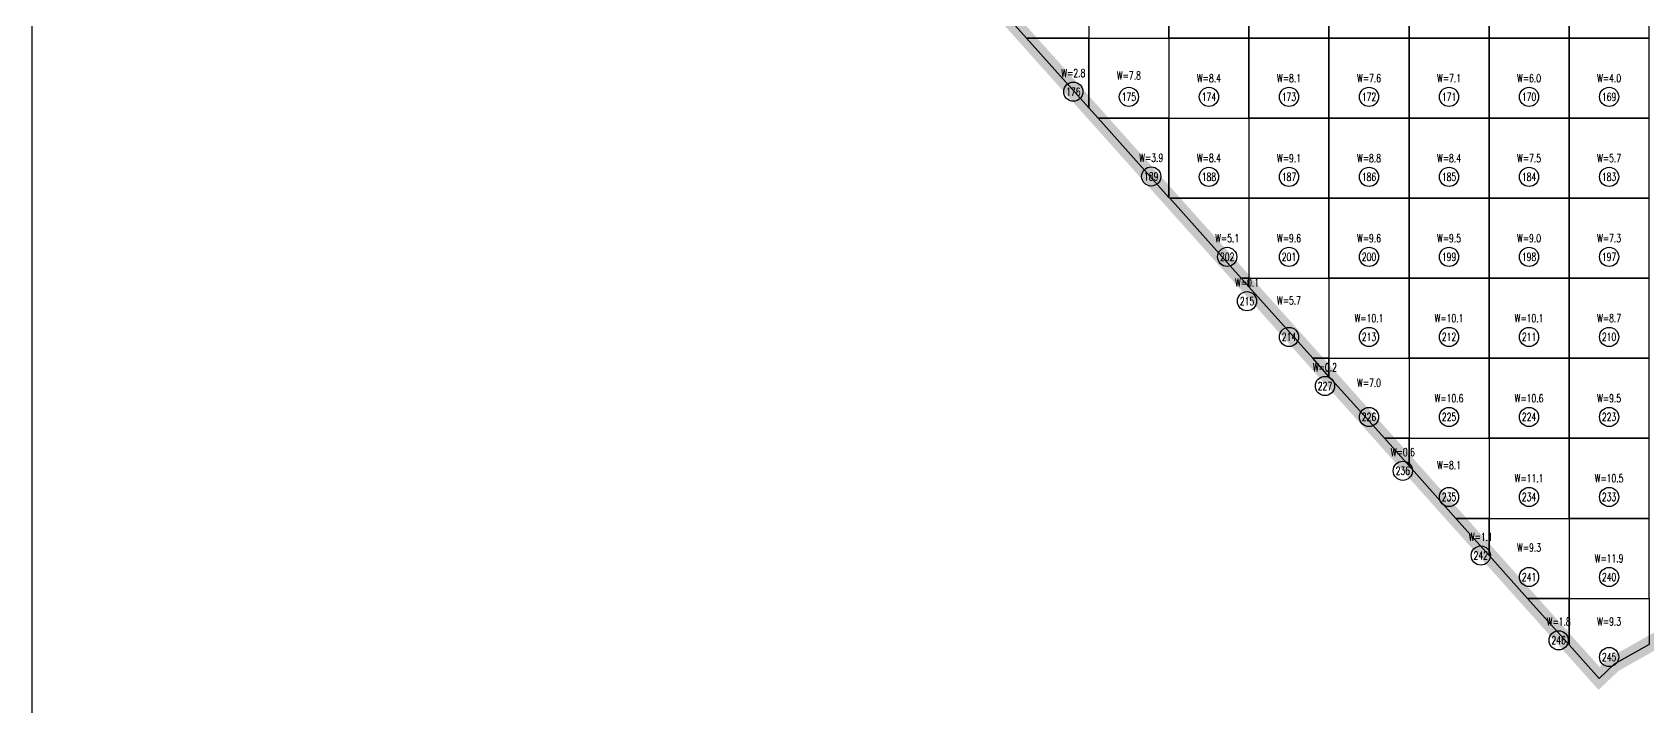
# Model space of a CAD drawing. Extents: x 4283 to 40403, y 1134 to 1764.
# Drawn here: x 19202 to 19286.1, y 1573.2 to 1608.3 of the extents above; entities that cross this region are included whole.
import ezdxf
from ezdxf.enums import TextEntityAlignment as Align

# ---------------------------------------------------------------- set-up
doc = ezdxf.new("R2010")
doc.units = 0
for name, color, linetype in [('tdz_23-3方格网', 2, 'Continuous'), ('tdz_23-3方格网计算', 7, 'Continuous'), ('tdz_土方计算图', 7, 'Continuous'), ('tdz_格田', 6, 'Continuous')]:
    doc.layers.add(name, color=color, linetype=linetype)
doc.styles.add('GLandNum', font='txt_____.ttf', dxfattribs={"width": 0.7, "height": 0.5})

msp = doc.modelspace()

# ---------------------------------------------------------------- linework, layer by layer
at = {"layer": 'tdz_23-3方格网', "linetype": 'Continuous'}
for points in [[(19252.834, 1609.071, 2831.559), (19252.834, 1612.207, 2831.563), (19257, 1612.207, 2831.438), (19257, 1608.041, 2831.468), (19253.755, 1608.041, 2831.537)], [(19257, 1612.207, 2831.438), (19257, 1608.041, 2831.468), (19261.167, 1608.041, 2831.35), (19261.167, 1612.207, 2831.312)], [(19261.167, 1612.207, 2831.312), (19261.167, 1608.041, 2831.35), (19265.334, 1608.041, 2831.227), (19265.334, 1612.207, 2831.185)], [(19265.334, 1612.207, 2831.185), (19265.334, 1608.041, 2831.227), (19269.5, 1608.041, 2831.102), (19269.5, 1612.207, 2831.057)], [(19269.5, 1612.207, 2831.057), (19269.5, 1608.041, 2831.102), (19273.667, 1608.041, 2830.976), (19273.667, 1612.207, 2830.929)], [(19273.667, 1612.207, 2830.929), (19273.667, 1608.041, 2830.976), (19277.834, 1608.041, 2830.851), (19277.834, 1612.207, 2830.787)], [(19277.834, 1612.207, 2830.787), (19277.834, 1608.041, 2830.851), (19282, 1608.041, 2830.679), (19282, 1612.207, 2830.601)], [(19282, 1612.207, 2830.601), (19282, 1608.041, 2830.679), (19286.167, 1608.041, 2830.494), (19286.167, 1612.207, 2830.403)], [(19253.755, 1608.041, 2831.537), (19257, 1608.041, 2831.468), (19257, 1604.411, 2831.463)], [(19257, 1604.411, 2831.463), (19257, 1608.041, 2831.468), (19261.167, 1608.041, 2831.35), (19261.167, 1603.874, 2831.368), (19257.481, 1603.874, 2831.451)], [(19261.167, 1608.041, 2831.35), (19261.167, 1603.874, 2831.368), (19265.334, 1603.874, 2831.26), (19265.334, 1608.041, 2831.227)], [(19265.334, 1608.041, 2831.227), (19265.334, 1603.874, 2831.26), (19269.5, 1603.874, 2831.137), (19269.5, 1608.041, 2831.102)], [(19269.5, 1608.041, 2831.102), (19269.5, 1603.874, 2831.137), (19273.667, 1603.874, 2831.014), (19273.667, 1608.041, 2830.976)], [(19273.667, 1608.041, 2830.976), (19273.667, 1603.874, 2831.014), (19277.834, 1603.874, 2830.889), (19277.834, 1608.041, 2830.851)], [(19277.834, 1608.041, 2830.851), (19277.834, 1603.874, 2830.889), (19282, 1603.874, 2830.734), (19282, 1608.041, 2830.679)], [(19282, 1608.041, 2830.679), (19282, 1603.874, 2830.734), (19286.167, 1603.874, 2830.554), (19286.167, 1608.041, 2830.494)], [(19257.481, 1603.874, 2831.451), (19261.167, 1603.874, 2831.368), (19261.167, 1599.751, 2831.365)], [(19261.167, 1599.751, 2831.365), (19261.167, 1603.874, 2831.368), (19265.334, 1603.874, 2831.26), (19265.334, 1599.707, 2831.269), (19261.206, 1599.707, 2831.364)], [(19265.334, 1603.874, 2831.26), (19265.334, 1599.707, 2831.269), (19269.5, 1599.707, 2831.162), (19269.5, 1603.874, 2831.137)], [(19269.5, 1603.874, 2831.137), (19269.5, 1599.707, 2831.162), (19273.667, 1599.707, 2831.048), (19273.667, 1603.874, 2831.014)], [(19273.667, 1603.874, 2831.014), (19273.667, 1599.707, 2831.048), (19277.834, 1599.707, 2830.924), (19277.834, 1603.874, 2830.889)], [(19277.834, 1603.874, 2830.889), (19277.834, 1599.707, 2830.924), (19282, 1599.707, 2830.781), (19282, 1603.874, 2830.734)], [(19282, 1603.874, 2830.734), (19282, 1599.707, 2830.781), (19286.167, 1599.707, 2830.582), (19286.167, 1603.874, 2830.554)], [(19261.206, 1599.707, 2831.364), (19265.334, 1599.707, 2831.269), (19265.334, 1595.541, 2831.276), (19264.932, 1595.541, 2831.278)], [(19265.334, 1599.707, 2831.269), (19265.334, 1595.541, 2831.276), (19269.5, 1595.541, 2831.17), (19269.5, 1599.707, 2831.162)], [(19269.5, 1599.707, 2831.162), (19269.5, 1595.541, 2831.17), (19273.667, 1595.541, 2831.062), (19273.667, 1599.707, 2831.048)], [(19273.667, 1599.707, 2831.048), (19273.667, 1595.541, 2831.062), (19277.834, 1595.541, 2830.954), (19277.834, 1599.707, 2830.924)], [(19277.834, 1599.707, 2830.924), (19277.834, 1595.541, 2830.954), (19282, 1595.541, 2830.835), (19282, 1599.707, 2830.781)], [(19282, 1599.707, 2830.781), (19282, 1595.541, 2830.835), (19286.167, 1595.541, 2830.634), (19286.167, 1599.707, 2830.582)], [(19264.932, 1595.541, 2831.278), (19265.334, 1595.541, 2831.276), (19265.334, 1595.092, 2831.268)], [(19265.334, 1595.092, 2831.268), (19265.334, 1595.541, 2831.276), (19269.5, 1595.541, 2831.17), (19269.5, 1591.374, 2831.176), (19268.658, 1591.374, 2831.191)], [(19269.5, 1595.541, 2831.17), (19269.5, 1591.374, 2831.176), (19273.667, 1591.374, 2831.07), (19273.667, 1595.541, 2831.062)], [(19273.667, 1595.541, 2831.062), (19273.667, 1591.374, 2831.07), (19277.834, 1591.374, 2830.963), (19277.834, 1595.541, 2830.954)], [(19277.834, 1595.541, 2830.954), (19277.834, 1591.374, 2830.963), (19282, 1591.374, 2830.855), (19282, 1595.541, 2830.835)], [(19282, 1595.541, 2830.835), (19282, 1591.374, 2830.855), (19286.167, 1591.374, 2830.665), (19286.167, 1595.541, 2830.634)], [(19268.658, 1591.374, 2831.191), (19269.5, 1591.374, 2831.176), (19269.5, 1590.432, 2831.172)], [(19269.5, 1590.432, 2831.172), (19269.5, 1591.374, 2831.176), (19273.667, 1591.374, 2831.07), (19273.667, 1587.207, 2831.077), (19272.383, 1587.207, 2831.104)], [(19273.667, 1591.374, 2831.07), (19273.667, 1587.207, 2831.077), (19277.834, 1587.207, 2830.971), (19277.834, 1591.374, 2830.963)], [(19277.834, 1591.374, 2830.963), (19277.834, 1587.207, 2830.971), (19282, 1587.207, 2830.864), (19282, 1591.374, 2830.855)], [(19282, 1591.374, 2830.855), (19282, 1587.207, 2830.864), (19286.167, 1587.207, 2830.682), (19286.167, 1591.374, 2830.665)], [(19272.383, 1587.207, 2831.104), (19273.667, 1587.207, 2831.077), (19273.667, 1585.772, 2831.075)], [(19273.667, 1585.772, 2831.075), (19273.667, 1587.207, 2831.077), (19277.834, 1587.207, 2830.971), (19277.834, 1583.041, 2830.977), (19276.109, 1583.041, 2831.017)], [(19277.834, 1587.207, 2830.971), (19277.834, 1583.041, 2830.977), (19282, 1583.041, 2830.872), (19282, 1587.207, 2830.864)], [(19282, 1587.207, 2830.864), (19282, 1583.041, 2830.872), (19286.167, 1583.041, 2830.757), (19286.167, 1587.207, 2830.682)], [(19276.109, 1583.041, 2831.017), (19277.834, 1583.041, 2830.977), (19277.834, 1581.112, 2830.977)], [(19277.834, 1581.112, 2830.977), (19277.834, 1583.041, 2830.977), (19282, 1583.041, 2830.872), (19282, 1578.874, 2830.878), (19279.835, 1578.874, 2830.931)], [(19282, 1583.041, 2830.872), (19282, 1578.874, 2830.878), (19286.167, 1578.874, 2830.835), (19286.167, 1583.041, 2830.757)], [(19279.835, 1578.874, 2830.931), (19282, 1578.874, 2830.878), (19282, 1576.452, 2830.881)], [(19282, 1576.452, 2830.881), (19282, 1578.874, 2830.878), (19286.167, 1578.874, 2830.835), (19286.167, 1576.47, 2830.801), (19284.353, 1575.453, 2830.843), (19283.56, 1574.707, 2830.845)]]:
    msp.add_polyline3d(points, close=True, dxfattribs=at)
at = {"layer": 'tdz_23-3方格网计算', "color": 7, "linetype": 'Continuous'}
for centre in [(19256.189, 1605.254), (19259.084, 1604.985), (19263.25, 1604.985), (19267.417, 1604.985), (19271.584, 1604.985), (19275.75, 1604.985), (19279.917, 1604.985), (19284.084, 1604.985), (19260.245, 1600.841), (19263.25, 1600.819), (19267.417, 1600.819), (19271.584, 1600.819), (19275.75, 1600.819), (19279.917, 1600.819), (19284.084, 1600.819), (19264.201, 1596.652), (19267.417, 1596.652), (19271.584, 1596.652), (19275.75, 1596.652), (19279.917, 1596.652), (19284.084, 1596.652), (19265.233, 1594.344), (19267.417, 1592.485), (19271.584, 1592.485), (19275.75, 1592.485), (19279.917, 1592.485), (19284.084, 1592.485), (19269.29, 1589.931), (19271.584, 1588.319), (19275.75, 1588.319), (19279.917, 1588.319), (19284.084, 1588.319), (19273.346, 1585.517), (19275.75, 1584.152), (19279.917, 1584.152), (19284.084, 1584.152), (19277.403, 1581.104), (19279.917, 1579.985), (19284.084, 1579.985), (19281.459, 1576.691), (19284.084, 1575.819)]:
    msp.add_circle(centre, 0.5, dxfattribs=at)
at = {"layer": 'tdz_土方计算图', "linetype": 'Continuous'}
msp.add_lwpolyline([(19201.99, 1512.357), (19201.99, 1512.357), (19201.99, 1672.357), (19201.99, 1672.357)], dxfattribs=at)
at = {"layer": 'tdz_格田', "linetype": 'Continuous', "lineweight": 60, "const_width": 0.833}
msp.add_lwpolyline([(19219.5, 1650.073), (19243.044, 1670.007), (19259.999, 1654.287), (19314.48, 1592.358), (19284.353, 1575.453), (19283.56, 1574.707), (19248.201, 1614.252), (19219.5, 1650.073)], close=True, dxfattribs=at)

# ---------------------------------------------------------------- texts
at = {"layer": 'tdz_23-3方格网计算', "color": 173, "linetype": 'Continuous', "style": 'GLandNum', "width": 0.7}
for s, p in [('W=2.8', (19256.189, 1606.226)), ('W=7.8', (19259.084, 1606.092)), ('W=8.4', (19263.25, 1605.957)), ('W=8.1', (19267.417, 1605.957)), ('W=7.6', (19271.584, 1605.957)), ('W=7.1', (19275.75, 1605.957)), ('W=6.0', (19279.917, 1605.957)), ('W=4.0', (19284.084, 1605.957)), ('W=3.9', (19260.245, 1601.813)), ('W=8.4', (19263.25, 1601.802)), ('W=9.1', (19267.417, 1601.791)), ('W=8.8', (19271.584, 1601.791)), ('W=8.4', (19275.75, 1601.791)), ('W=7.5', (19279.917, 1601.791)), ('W=5.7', (19284.084, 1601.791)), ('W=5.1', (19264.201, 1597.624)), ('W=9.6', (19267.417, 1597.624)), ('W=9.6', (19271.584, 1597.624)), ('W=9.5', (19275.75, 1597.624)), ('W=9.0', (19279.917, 1597.624)), ('W=7.3', (19284.084, 1597.624)), ('W=0.1', (19265.233, 1595.316)), ('W=5.7', (19267.417, 1594.387)), ('W=10.1', (19271.584, 1593.457)), ('W=10.1', (19275.75, 1593.457)), ('W=10.1', (19279.917, 1593.457)), ('W=8.7', (19284.084, 1593.457)), ('W=0.2', (19269.29, 1590.903)), ('W=7.0', (19271.584, 1590.097)), ('W=10.6', (19275.75, 1589.291)), ('W=10.6', (19279.917, 1589.291)), ('W=9.5', (19284.084, 1589.291)), ('W=0.6', (19273.346, 1586.49)), ('W=8.1', (19275.75, 1585.807)), ('W=11.1', (19279.917, 1585.124)), ('W=10.5', (19284.084, 1585.124)), ('W=1.1', (19277.403, 1582.076)), ('W=9.3', (19279.917, 1581.517)), ('W=11.9', (19284.084, 1580.957)), ('W=1.8', (19281.459, 1577.663)), ('W=9.3', (19284.084, 1577.668))]:
    msp.add_text(s, height=0.4167, dxfattribs=at).set_placement(p, align=Align.MIDDLE_CENTER)
at = {"layer": 'tdz_23-3方格网计算', "color": 7, "linetype": 'Continuous', "style": 'GLandNum', "width": 0.7}
for s, p in [('176', (19256.189, 1605.254)), ('175', (19259.084, 1604.985)), ('174', (19263.25, 1604.985)), ('173', (19267.417, 1604.985)), ('172', (19271.584, 1604.985)), ('171', (19275.75, 1604.985)), ('170', (19279.917, 1604.985)), ('169', (19284.084, 1604.985)), ('189', (19260.245, 1600.841)), ('188', (19263.25, 1600.819)), ('187', (19267.417, 1600.819)), ('186', (19271.584, 1600.819)), ('185', (19275.75, 1600.819)), ('184', (19279.917, 1600.819)), ('183', (19284.084, 1600.819)), ('202', (19264.201, 1596.652)), ('201', (19267.417, 1596.652)), ('200', (19271.584, 1596.652)), ('199', (19275.75, 1596.652)), ('198', (19279.917, 1596.652)), ('197', (19284.084, 1596.652)), ('215', (19265.233, 1594.344)), ('214', (19267.417, 1592.485)), ('213', (19271.584, 1592.485)), ('212', (19275.75, 1592.485)), ('211', (19279.917, 1592.485)), ('210', (19284.084, 1592.485)), ('227', (19269.29, 1589.931)), ('226', (19271.584, 1588.319)), ('225', (19275.75, 1588.319)), ('224', (19279.917, 1588.319)), ('223', (19284.084, 1588.319)), ('236', (19273.346, 1585.517)), ('235', (19275.75, 1584.152)), ('234', (19279.917, 1584.152)), ('233', (19284.084, 1584.152)), ('242', (19277.403, 1581.104)), ('241', (19279.917, 1579.985)), ('240', (19284.084, 1579.985)), ('246', (19281.459, 1576.691)), ('245', (19284.084, 1575.819))]:
    msp.add_text(s, height=0.4167, dxfattribs=at).set_placement(p, align=Align.MIDDLE_CENTER)

doc.saveas('drawing.dxf')
